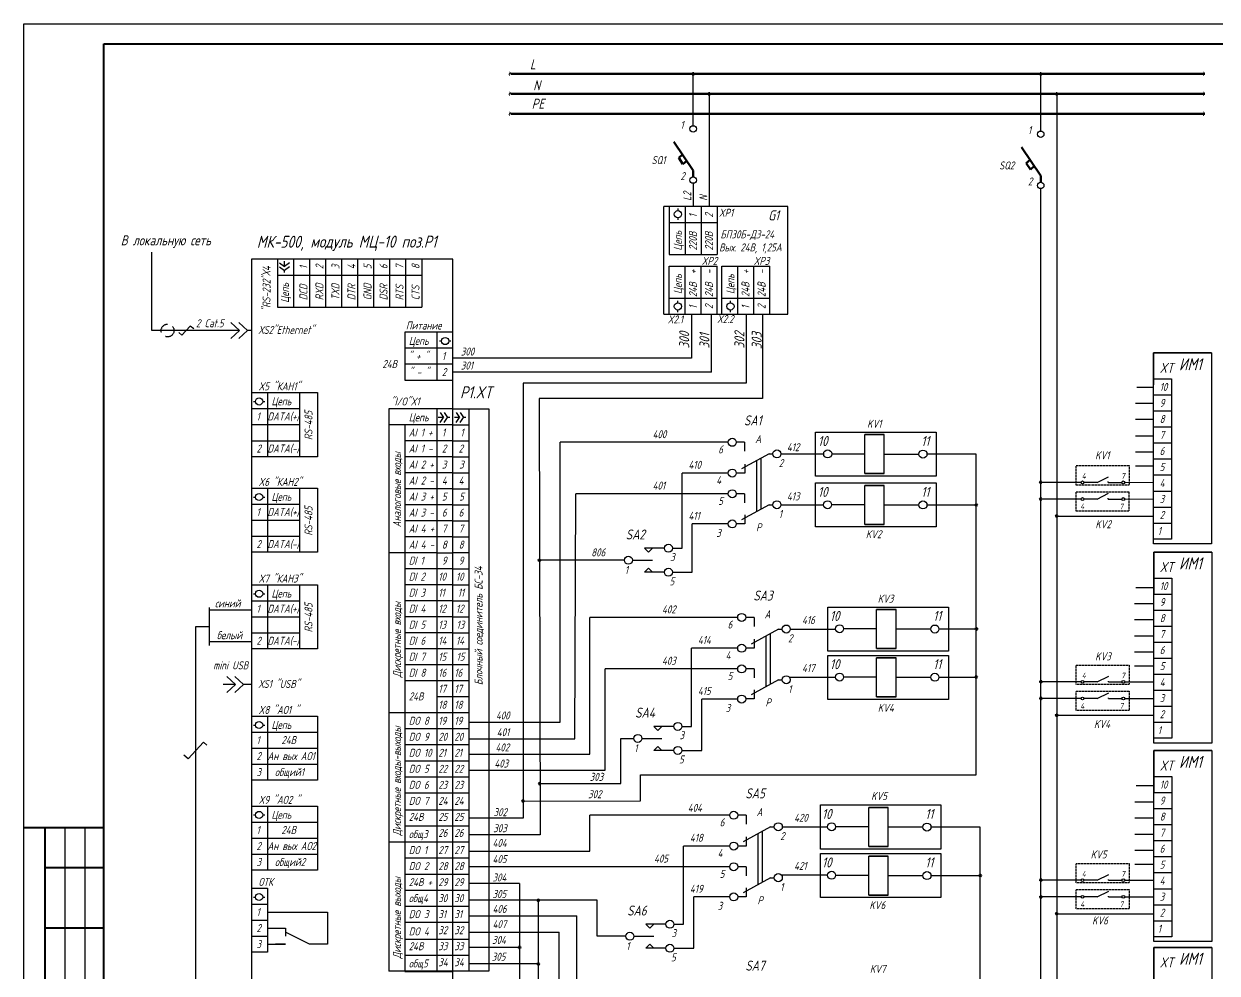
# Model space of a CAD drawing. Header units: millimetres. Extents: x 4645 to 5156, y -5120 to -4765.
# Drawn here: x 4644.9 to 4943, y -5001.6 to -4764.5 of the extents above; entities that cross this region are included whole.
import ezdxf

# ---------------------------------------------------------------- set-up
doc = ezdxf.new("R2010")
doc.units = ezdxf.units.MM
doc.linetypes.add('HIDDEN', pattern=[0.375, 0.25, -0.125])
doc.layers.add('MAIN', color=7, linetype='Continuous', lineweight=50)
doc.layers.add('АСУТП', color=7, linetype='Continuous')
doc.styles.add('GOST тип А', font='', dxfattribs={"oblique": 15})
doc.styles.get("Standard").update_dxf_attribs({"font": '', "oblique": 15})
doc.styles.add('АСУТП', font='', dxfattribs={"oblique": 15})
doc.styles.get('GOST тип А').set_extended_font_data('GOST type A')
doc.styles.get('Standard').set_extended_font_data('GOST type A')
doc.styles.get('АСУТП').set_extended_font_data('GOST type A')

msp = doc.modelspace()

# ---------------------------------------------------------------- linework, layer by layer
at = {"linetype": 'Continuous'}
for p, q in [((4644.89, -4764.53), (5156.14, -4764.53)), ((4644.89, -5120.29), (4644.89, -4764.53)), ((4812.07, -4789.96), (4812.07, -4777.01)), ((4816.07, -4782.01), (4816.07, -4810.17)), ((4902.89, -4782.01), (4902.89, -5035.96)), ((4898.9, -5031.64), (4898.89, -4805.69)), ((4927.12, -4855.39), (4922.87, -4855.39)), ((4773.61, -4858.1), (4773.82, -4967.13)), ((4927.12, -4859.39), (4922.56, -4859.39)), ((4927.12, -4863.39), (4922.56, -4863.39)), ((4859.8, -4867.11), (4854.93, -4867.11)), ((4922.56, -4867.39), (4927.12, -4867.39)), ((4854.93, -4871.98), (4846.67, -4871.97)), ((4859.8, -4871.97), (4868.49, -4871.97)), ((4922.56, -4871.39), (4927.12, -4871.39)), ((4922.56, -4874.89), (4927.12, -4874.89)), ((4919.86, -4879.05), (4927.1, -4879.01)), ((4859.8, -4879.82), (4854.92, -4879.82)), ((4854.92, -4884.69), (4846.66, -4884.68)), ((4859.8, -4884.68), (4868.48, -4884.68)), ((4902.89, -4887.46), (4927.1, -4887.46)), ((4794.9, -4898.49), (4773.61, -4898.49)), ((4926.87, -4905.39), (4922.62, -4905.39)), ((4926.87, -4909.39), (4922.31, -4909.39)), ((4862.77, -4910.79), (4857.9, -4910.79)), ((4926.87, -4913.39), (4922.31, -4913.39)), ((4836.33, -4915.68), (4847.65, -4915.68)), ((4857.9, -4915.67), (4849.64, -4915.66)), ((4862.77, -4915.66), (4871.46, -4915.66)), ((4922.31, -4917.39), (4926.87, -4917.39)), ((4862.77, -4922.85), (4857.9, -4922.85)), ((4922.31, -4921.39), (4926.87, -4921.39)), ((4922.31, -4924.89), (4926.87, -4924.89)), ((4836.33, -4927.68), (4847.64, -4927.68)), ((4857.9, -4927.73), (4849.64, -4927.72)), ((4862.77, -4927.72), (4871.46, -4927.72)), ((4919.89, -4928.87), (4927.12, -4928.84)), ((4902.89, -4937.21), (4927.12, -4937.21)), ((4927, -4954.89), (4922.75, -4954.89)), ((4927, -4958.89), (4922.44, -4958.89)), ((4860.8, -4960.26), (4855.92, -4960.26)), ((4927, -4962.89), (4922.44, -4962.89)), ((4834.34, -4965.09), (4845.66, -4965.09)), ((4855.92, -4965.13), (4847.66, -4965.12)), ((4860.8, -4965.12), (4869.48, -4965.12)), ((4922.44, -4966.89), (4927, -4966.89)), ((4922.44, -4970.89), (4927, -4970.89)), ((4860.8, -4972.38), (4855.92, -4972.38)), ((4922.44, -4974.39), (4927, -4974.39)), ((4834.34, -4977.09), (4845.67, -4977.09)), ((4855.92, -4977.25), (4847.66, -4977.24)), ((4860.8, -4977.24), (4869.48, -4977.24)), ((4919.89, -4978.42), (4927.12, -4978.38)), ((4902.89, -4986.79), (4927.12, -4986.79))]:
    msp.add_line(p, q, dxfattribs=at)
at = {"linetype": 'Continuous', "lineweight": 40}
for p, q in [((4664.89, -4769.53), (5151.14, -4769.53)), ((4664.89, -4893.03), (4664.89, -4769.53)), ((4664.88, -5115.3), (4664.89, -4889.53))]:
    msp.add_line(p, q, dxfattribs=at)
at = {"color": 7, "lineweight": -3}
for p, q in [((4898.89, -4791.29), (4898.89, -4777.22)), ((4812.07, -4804.36), (4812.07, -4810.17)), ((4882.8, -4872), (4870.48, -4872)), ((4882.8, -4952.13), (4882.8, -4872)), ((4908.95, -4879.05), (4898.89, -4879.05)), ((4915.75, -4879.06), (4915.75, -4878.87)), ((4870.48, -4884.7), (4882.8, -4884.7)), ((4908.95, -4883.21), (4898.89, -4883.21)), ((4915.75, -4883.22), (4915.75, -4883.03)), ((4873.44, -4915.64), (4882.83, -4915.64)), ((4873.45, -4927.68), (4882.76, -4927.68)), ((4908.97, -4928.87), (4898.92, -4928.87)), ((4915.78, -4928.88), (4915.78, -4928.69)), ((4908.97, -4933.03), (4898.92, -4933.03)), ((4915.78, -4933.04), (4915.78, -4932.85)), ((4793.97, -4954.3), (4793.97, -4943.04)), ((4798.93, -4958.56), (4798.93, -4952.13)), ((4798.93, -4952.13), (4882.8, -4952.13)), ((4773.97, -4954.3), (4793.97, -4954.3)), ((4769.58, -4958.65), (4798.93, -4958.56)), ((4883.79, -4965.15), (4871.48, -4965.15)), ((4883.79, -5049.64), (4883.79, -4965.15)), ((4871.47, -4977.26), (4883.79, -4977.26)), ((4908.98, -4978.42), (4898.92, -4978.42)), ((4915.78, -4978.43), (4915.78, -4978.24)), ((4788.12, -4983.45), (4773.4, -4983.45)), ((4788.12, -4992.42), (4788.12, -4983.45)), ((4908.98, -4982.58), (4898.92, -4982.58)), ((4915.78, -4982.59), (4915.78, -4982.4)), ((4795.26, -4992.42), (4788.12, -4992.42))]:
    msp.add_line(p, q, dxfattribs=at)
at = {"linetype": 'Continuous', "lineweight": 30}
for p, q in [((4835.76, -4810.17), (4804.72, -4810.17)), ((4804.72, -4837.01), (4804.72, -4810.17)), ((4835.76, -4837.01), (4835.76, -4810.17)), ((4804.72, -4837.01), (4835.76, -4837.01))]:
    msp.add_line(p, q, dxfattribs=at)
at = {"lineweight": 30, "ltscale": 0.5}
for p, q in [((4806.07, -4810.17), (4806.07, -4822.17)), ((4810.07, -4810.17), (4810.07, -4822.17)), ((4818.07, -4810.17), (4818.07, -4822.17)), ((4806.07, -4814.17), (4818.07, -4814.17)), ((4806.07, -4822.17), (4818.07, -4822.17)), ((4708.25, -4823.29), (4708.25, -4835.29)), ((4708.77, -4824.21), (4710.01, -4825.11)), ((4708.77, -4825.21), (4710.01, -4826.11)), ((4711.25, -4824.21), (4710.01, -4825.11)), ((4711.25, -4825.21), (4710.01, -4826.11)), ((4712.25, -4823.29), (4712.25, -4835.29)), ((4744.25, -4823.29), (4744.25, -4835.29)), ((4806.07, -4837.01), (4806.07, -4825.01)), ((4806.07, -4825.01), (4818.07, -4825.01)), ((4810.07, -4837.01), (4810.07, -4825.01)), ((4818.07, -4837.01), (4818.07, -4825.01)), ((4819.19, -4837.01), (4819.19, -4825.01)), ((4819.19, -4825.01), (4831.19, -4825.01)), ((4823.19, -4837.01), (4823.19, -4825.01)), ((4831.19, -4837.01), (4831.19, -4825.01)), ((4708.25, -4827.29), (4744.25, -4827.29)), ((4806.07, -4833.01), (4818.07, -4833.01)), ((4819.19, -4833.01), (4831.19, -4833.01)), ((4708.25, -4835.29), (4744.25, -4835.29)), ((4752.03, -4841.55), (4740.03, -4841.55)), ((4740.03, -4841.55), (4740.03, -4853.55)), ((4748.03, -4841.55), (4748.03, -4853.55)), ((4752.03, -4845.55), (4740.03, -4845.55)), ((4740.03, -4853.55), (4752.03, -4853.55)), ((4701.73, -4856.64), (4718.2, -4856.64)), ((4705.73, -4856.64), (4705.73, -4872.64)), ((4713.73, -4856.64), (4713.73, -4872.64)), ((4718.2, -4856.64), (4718.2, -4872.64)), ((4701.73, -4860.64), (4713.73, -4860.64)), ((4752.03, -4860.65), (4736.03, -4860.65)), ((4736.03, -4860.65), (4736.03, -5001.13)), ((4748.03, -4860.65), (4748.03, -5001.13)), ((4748.84, -4861.6), (4749.74, -4862.84)), ((4749.84, -4861.6), (4750.74, -4862.84)), ((4752.03, -4864.65), (4736.03, -4864.65)), ((4740.03, -4864.65), (4740.03, -5001.13)), ((4748.84, -4864.08), (4749.74, -4862.84)), ((4749.84, -4864.08), (4750.74, -4862.84)), ((4718.2, -4872.64), (4701.73, -4872.64)), ((4701.73, -4880.51), (4718.2, -4880.51)), ((4705.73, -4880.51), (4705.73, -4896.51)), ((4713.73, -4880.51), (4713.73, -4896.51)), ((4718.2, -4880.51), (4718.2, -4896.51)), ((4701.73, -4884.51), (4713.73, -4884.51)), ((4718.2, -4896.51), (4701.73, -4896.51)), ((4748.03, -4896.65), (4736.03, -4896.65)), ((4701.73, -4904.67), (4718.2, -4904.67)), ((4705.73, -4904.67), (4705.73, -4920.67)), ((4713.73, -4904.67), (4713.73, -4920.67)), ((4718.2, -4904.67), (4718.2, -4920.67)), ((4701.73, -4908.67), (4713.73, -4908.67)), ((4691.18, -4915.17), (4687.73, -4915.17)), ((4718.2, -4920.67), (4701.73, -4920.67)), ((4701.73, -4937.47), (4718.2, -4937.47)), ((4705.73, -4937.47), (4705.73, -4953.47)), ((4718.2, -4937.47), (4718.2, -4953.47)), ((4748.03, -4936.65), (4736.03, -4936.65)), ((4701.73, -4941.47), (4718.2, -4941.47)), ((4718.2, -4953.47), (4701.73, -4953.47)), ((4701.73, -4959.93), (4718.2, -4959.93)), ((4705.73, -4959.93), (4705.73, -4975.93)), ((4718.2, -4959.93), (4718.2, -4975.93)), ((4701.73, -4963.93), (4718.2, -4963.93)), ((4748.03, -4968.96), (4736.03, -4968.96)), ((4718.2, -4975.93), (4701.73, -4975.93)), ((4701.73, -4980.43), (4705.73, -4980.43)), ((4705.73, -4980.43), (4705.73, -4996.43)), ((4701.73, -4984.43), (4705.73, -4984.43)), ((4705.73, -4996.43), (4701.73, -4996.43)), ((4761.03, -5001.13), (4736.03, -5001.13))]:
    msp.add_line(p, q, dxfattribs=at)
at = {"lineweight": 30}
for p, q in [((4808.26, -4810.65), (4808.26, -4811.18)), ((4808.26, -4812.98), (4808.26, -4813.5)), ((4676.82, -4841.13), (4676.82, -4821.53)), ((4752.03, -4823.28), (4701.73, -4823.28)), ((4701.73, -4823.28), (4701.73, -5019.6)), ((4710.01, -4825.11), (4710.01, -4823.78)), ((4752.03, -5019.6), (4752.03, -4823.28)), ((4710.01, -4826.63), (4710.01, -4826.11)), ((4808.26, -4834.2), (4808.26, -4833.68)), ((4821.38, -4834.2), (4821.38, -4833.68)), ((4808.26, -4836.53), (4808.26, -4836)), ((4821.38, -4836.53), (4821.38, -4836)), ((4680.78, -4841.13), (4676.82, -4841.13)), ((4698.74, -4841.13), (4680.78, -4841.13)), ((4749.23, -4843.75), (4748.71, -4843.75)), ((4751.56, -4843.75), (4751.03, -4843.75)), ((4702.21, -4858.84), (4702.74, -4858.84)), ((4704.54, -4858.84), (4705.06, -4858.84)), ((4749.74, -4862.84), (4748.41, -4862.84)), ((4751.27, -4862.84), (4750.74, -4862.84)), ((4702.21, -4882.71), (4702.74, -4882.71)), ((4704.54, -4882.71), (4705.06, -4882.71)), ((4702.21, -4906.86), (4702.74, -4906.86)), ((4704.54, -4906.86), (4705.06, -4906.86)), ((4687.73, -4915.17), (4687.73, -5038.83)), ((4702.21, -4939.66), (4702.74, -4939.66)), ((4704.54, -4939.66), (4705.06, -4939.66)), ((4702.21, -4962.13), (4702.74, -4962.13)), ((4704.54, -4962.13), (4705.06, -4962.13)), ((4702.21, -4982.62), (4702.74, -4982.62)), ((4704.54, -4982.62), (4705.06, -4982.62))]:
    msp.add_line(p, q, dxfattribs=at)
at = {"ltscale": 0.5}
for p, q in [((4814.07, -4810.17), (4814.07, -4822.17)), ((4716.25, -4823.29), (4716.25, -4835.29)), ((4720.25, -4823.29), (4720.25, -4835.29)), ((4724.25, -4823.29), (4724.25, -4835.29)), ((4728.25, -4823.29), (4728.25, -4835.29)), ((4732.25, -4823.29), (4732.25, -4835.29)), ((4736.25, -4823.29), (4736.25, -4835.29)), ((4740.25, -4823.29), (4740.25, -4835.29)), ((4814.07, -4837.01), (4814.07, -4825.01)), ((4827.19, -4837.01), (4827.19, -4825.01)), ((4752.03, -4849.55), (4740.03, -4849.55)), ((4701.73, -4864.64), (4713.73, -4864.64)), ((4701.73, -4868.64), (4713.73, -4868.64)), ((4752.03, -4868.65), (4740.03, -4868.65)), ((4752.03, -4872.65), (4740.03, -4872.65)), ((4752.03, -4876.65), (4740.03, -4876.65)), ((4752.03, -4880.65), (4740.03, -4880.65)), ((4752.03, -4884.65), (4740.03, -4884.65)), ((4701.73, -4888.51), (4713.73, -4888.51)), ((4752.03, -4888.65), (4740.03, -4888.65)), ((4701.73, -4892.51), (4713.73, -4892.51)), ((4752.03, -4892.65), (4740.03, -4892.65)), ((4748.03, -4896.65), (4752.03, -4896.65)), ((4752.03, -4900.65), (4740.03, -4900.65)), ((4752.03, -4904.65), (4740.03, -4904.65)), ((4752.03, -4908.65), (4740.03, -4908.65)), ((4691.18, -4910.34), (4691.18, -4919.77)), ((4701.73, -4910.95), (4691.18, -4910.95)), ((4701.73, -4912.67), (4713.73, -4912.67)), ((4752.03, -4912.65), (4740.03, -4912.65)), ((4701.73, -4916.67), (4713.73, -4916.67)), ((4752.03, -4916.65), (4740.03, -4916.65)), ((4701.64, -4918.91), (4691.18, -4918.91)), ((4752.03, -4920.65), (4740.03, -4920.65)), ((4756.03, -4924.65), (4740.03, -4924.65)), ((4756.03, -4928.65), (4740.03, -4928.65)), ((4756.03, -4932.65), (4748.03, -4932.65)), ((4756.03, -4936.65), (4740.03, -4936.65)), ((4756.03, -4940.65), (4740.03, -4940.65)), ((4756.03, -4944.65), (4740.03, -4944.65)), ((4701.73, -4945.47), (4718.2, -4945.47)), ((4701.73, -4949.47), (4718.2, -4949.47)), ((4756.03, -4948.65), (4740.03, -4948.65)), ((4756.03, -4952.65), (4740.03, -4952.65)), ((4756.03, -4956.65), (4740.03, -4956.65)), ((4756.03, -4960.96), (4740.03, -4960.96)), ((4756.03, -4964.96), (4740.03, -4964.96)), ((4701.73, -4967.93), (4718.2, -4967.93)), ((4752.03, -4968.96), (4740.03, -4968.96)), ((4756.03, -4968.96), (4740.03, -4968.96)), ((4701.73, -4971.93), (4718.2, -4971.93)), ((4756.03, -4972.96), (4740.03, -4972.96)), ((4756.03, -4976.96), (4740.03, -4976.96)), ((4756.03, -4980.96), (4740.03, -4980.96)), ((4705.73, -4986.43), (4720.73, -4986.43)), ((4720.73, -4986.43), (4720.73, -4994.43)), ((4756.03, -4984.96), (4740.03, -4984.96)), ((4701.73, -4988.43), (4705.73, -4988.43)), ((4756.03, -4988.96), (4740.03, -4988.96)), ((4701.73, -4992.43), (4705.73, -4992.43)), ((4705.73, -4990.43), (4710.23, -4990.43)), ((4710.23, -4990.43), (4710.23, -4992.43)), ((4756.03, -4993.27), (4740.03, -4993.27)), ((4756.03, -4997.27), (4740.03, -4997.27)), ((4752.03, -5001.27), (4740.03, -5001.27))]:
    msp.add_line(p, q, dxfattribs=at)
for p, q in [((4825.32, -4837.01), (4825.32, -4854.29)), ((4829.42, -4837.01), (4829.42, -4858.1)), ((4686.4, -4840.04), (4684.35, -4842.3)), ((4687.34, -4840.7), (4686.4, -4840.04)), ((4684.35, -4842.3), (4683.62, -4841.64)), ((4701.89, -4841.14), (4700.69, -4841.14)), ((4770.93, -4848.05), (4752.03, -4848.05)), ((4811.68, -4848.05), (4752.03, -4848.05)), ((4816.66, -4851.54), (4752.03, -4851.54)), ((4773.61, -4854.29), (4769.58, -4854.29)), ((4769.58, -4854.29), (4769.58, -4962.93)), ((4825.32, -4854.29), (4773.61, -4854.29)), ((4829.42, -4858.1), (4773.61, -4858.1)), ((4778.81, -4938.96), (4778.81, -4869.05)), ((4833.99, -4871.93), (4844.67, -4871.93)), ((4782.52, -4943.13), (4782.76, -4881.91)), ((4919.86, -4883.22), (4927.1, -4883.2)), ((4786.25, -4946.94), (4786.25, -4912.79)), ((4790.11, -4950.96), (4790.11, -4925.65)), ((4697.72, -4929.55), (4694.65, -4929.55)), ((4701.89, -4929.56), (4699.66, -4929.56)), ((4919.89, -4933.04), (4927.12, -4933.02)), ((4756.03, -4938.96), (4778.81, -4938.96)), ((4689.73, -4943.95), (4685.89, -4948.09)), ((4689.73, -4943.95), (4690.62, -4944.7)), ((4756.03, -4943.13), (4782.52, -4943.13)), ((4793.97, -4943.04), (4797.25, -4943.04)), ((4685.89, -4948.09), (4684.85, -4947.21)), ((4756.03, -4946.94), (4777.5, -4946.94)), ((4777.5, -4946.94), (4786.25, -4946.94)), ((4756.03, -4950.96), (4786.9, -4950.96)), ((4786.9, -4950.96), (4790.11, -4950.96)), ((4769.58, -4962.93), (4756.03, -4962.93)), ((4786.25, -4971.13), (4786.25, -4962.21)), ((4773.82, -4967.13), (4756.03, -4967.13)), ((4756.14, -4971.13), (4786.25, -4971.13)), ((4768.69, -4979.25), (4756.03, -4979.25)), ((4773.4, -4983.45), (4756.03, -4983.45)), ((4919.89, -4982.59), (4927.12, -4982.57)), ((4756.14, -4987.36), (4777.6, -4987.36)), ((4777.6, -4987.36), (4782.97, -4987.36)), ((4782.97, -5005.23), (4782.97, -4987.36)), ((4756.14, -4991.37), (4778.57, -4991.37)), ((4778.57, -5018.09), (4778.57, -4991.37)), ((4768.69, -4995.22), (4756.03, -4995.22)), ((4773.4, -4999.33), (4756.03, -4999.33))]:
    msp.add_line(p, q)
at = {"lineweight": -3}
for p, q in [((4698.74, -4841.13), (4696.58, -4839.13)), ((4700.75, -4841.13), (4698.58, -4839.13)), ((4698.74, -4841.13), (4696.58, -4843.13)), ((4700.75, -4841.13), (4698.58, -4843.13)), ((4697.72, -4929.55), (4695.55, -4927.55)), ((4697.72, -4929.55), (4695.55, -4931.55)), ((4699.72, -4929.55), (4697.56, -4927.55)), ((4699.72, -4929.55), (4697.56, -4931.55))]:
    msp.add_line(p, q, dxfattribs=at)
at = {"color": 7, "linetype": 'Continuous'}
for p, q in [((4941.58, -4846.71), (4927.1, -4846.71)), ((4941.58, -4846.71), (4927.1, -4846.71)), ((4941.58, -4846.71), (4927.1, -4846.71)), ((4941.58, -4846.71), (4927.1, -4846.71)), ((4941.58, -4846.71), (4927.1, -4846.71)), ((4927.1, -4846.71), (4927.1, -4854.71)), ((4927.1, -4853.21), (4931.6, -4853.21)), ((4931.6, -4853.21), (4931.6, -4893.21)), ((4927.1, -4857.21), (4931.6, -4857.21)), ((4927.1, -4861.21), (4931.6, -4861.21)), ((4854.93, -4867.11), (4859.8, -4867.11)), ((4854.93, -4871.98), (4854.93, -4867.11)), ((4859.8, -4876.85), (4859.8, -4867.11)), ((4927.1, -4865.21), (4931.6, -4865.21)), ((4927.1, -4869.21), (4931.6, -4869.21)), ((4831.06, -4871.93), (4824.18, -4875.71)), ((4831.06, -4871.93), (4831.99, -4871.93)), ((4854.93, -4876.85), (4854.93, -4871.98)), ((4927.1, -4873.21), (4931.6, -4873.21)), ((4809.32, -4895.49), (4809.32, -4876.74)), ((4854.93, -4876.85), (4859.8, -4876.85)), ((4859.8, -4876.85), (4854.93, -4876.85)), ((4912.99, -4879.06), (4915.86, -4877.63)), ((4915.75, -4879.06), (4919.15, -4879.06)), ((4916.68, -4879.06), (4918.08, -4879.06)), ((4927.1, -4877.21), (4931.6, -4877.21)), ((4854.92, -4879.82), (4859.8, -4879.82)), ((4854.92, -4884.69), (4854.92, -4879.82)), ((4859.8, -4889.56), (4859.8, -4879.82)), ((4912.99, -4883.22), (4915.86, -4881.79)), ((4927.1, -4887.71), (4927.1, -4879.71)), ((4927.1, -4881.21), (4931.6, -4881.21)), ((4831.06, -4884.63), (4824.18, -4888.41)), ((4831.06, -4884.63), (4831.99, -4884.63)), ((4831.06, -4884.63), (4831.99, -4884.63)), ((4831.06, -4884.63), (4831.99, -4884.63)), ((4854.92, -4889.56), (4854.92, -4884.69)), ((4915.75, -4883.22), (4919.15, -4883.22)), ((4916.68, -4883.22), (4918.08, -4883.22)), ((4927.1, -4885.21), (4931.6, -4885.21)), ((4811.85, -4901.49), (4811.85, -4889.44)), ((4854.92, -4889.56), (4859.8, -4889.56)), ((4859.8, -4889.56), (4854.92, -4889.56)), ((4927.1, -4889.21), (4931.6, -4889.21)), ((4931.6, -4893.21), (4927.1, -4893.21)), ((4799.9, -4895.49), (4800.9, -4896.49)), ((4804.9, -4895.49), (4799.9, -4895.49)), ((4800.9, -4896.49), (4801.9, -4895.49)), ((4806.9, -4895.49), (4809.32, -4895.49)), ((4941.6, -4896.46), (4927.12, -4896.46)), ((4941.6, -4896.46), (4927.12, -4896.46)), ((4941.6, -4896.46), (4927.12, -4896.46)), ((4941.6, -4896.46), (4927.12, -4896.46)), ((4941.6, -4896.46), (4927.12, -4896.46)), ((4927.12, -4896.46), (4927.12, -4904.46)), ((4796.9, -4898.49), (4801.9, -4898.49)), ((4799.9, -4901.49), (4800.9, -4900.49)), ((4804.9, -4901.49), (4799.9, -4901.49)), ((4800.9, -4900.49), (4801.9, -4901.49)), ((4806.9, -4901.49), (4811.85, -4901.49)), ((4811.85, -4901.49), (4811.85, -4901.49)), ((4927.12, -4902.96), (4931.62, -4902.96)), ((4927.12, -4902.96), (4927.12, -4906.96)), ((4931.62, -4902.96), (4931.62, -4942.96)), ((4927.12, -4906.96), (4931.62, -4906.96)), ((4857.9, -4910.79), (4862.77, -4910.79)), ((4857.9, -4915.67), (4857.9, -4910.79)), ((4862.77, -4920.54), (4862.77, -4910.79)), ((4927.12, -4910.96), (4931.62, -4910.96)), ((4927.12, -4914.96), (4931.62, -4914.96)), ((4833.41, -4915.68), (4826.53, -4919.45)), ((4833.41, -4915.68), (4834.33, -4915.68)), ((4857.9, -4920.54), (4857.9, -4915.67)), ((4811.67, -4940), (4811.67, -4920.49)), ((4857.9, -4920.54), (4862.77, -4920.54)), ((4862.77, -4920.54), (4857.9, -4920.54)), ((4927.12, -4918.96), (4931.62, -4918.96)), ((4857.9, -4922.85), (4862.77, -4922.85)), ((4857.9, -4927.73), (4857.9, -4922.85)), ((4862.77, -4932.6), (4862.77, -4922.85)), ((4927.12, -4922.96), (4931.62, -4922.96)), ((4927.12, -4926.96), (4931.62, -4926.96)), ((4833.41, -4928.37), (4826.53, -4932.15)), ((4833.41, -4928.37), (4834.33, -4928.37)), ((4833.41, -4928.37), (4834.33, -4928.37)), ((4833.41, -4928.37), (4834.33, -4928.37)), ((4857.9, -4932.6), (4857.9, -4927.73)), ((4913.01, -4928.88), (4915.88, -4927.45)), ((4915.78, -4928.88), (4919.17, -4928.88)), ((4916.7, -4928.88), (4918.1, -4928.88)), ((4927.12, -4937.46), (4927.12, -4929.46)), ((4814.2, -4946), (4814.2, -4933.18)), ((4857.9, -4932.6), (4862.77, -4932.6)), ((4862.77, -4932.6), (4857.9, -4932.6)), ((4913.01, -4933.05), (4915.88, -4931.61)), ((4915.78, -4933.04), (4919.17, -4933.04)), ((4916.7, -4933.04), (4918.1, -4933.04)), ((4927.12, -4930.96), (4931.62, -4930.96)), ((4927.12, -4934.96), (4931.62, -4934.96)), ((4927.12, -4938.96), (4931.62, -4938.96)), ((4802.25, -4940), (4803.25, -4941)), ((4807.25, -4940), (4802.25, -4940)), ((4803.25, -4941), (4804.25, -4940)), ((4809.25, -4940), (4811.67, -4940)), ((4799.25, -4943), (4804.25, -4943)), ((4802.25, -4946), (4803.25, -4945)), ((4803.25, -4945), (4804.25, -4946)), ((4931.62, -4942.96), (4927.12, -4942.96)), ((4807.25, -4946), (4802.25, -4946)), ((4809.25, -4946), (4814.2, -4946)), ((4814.2, -4946), (4814.2, -4946)), ((4941.6, -4946.04), (4927.12, -4946.04)), ((4941.6, -4946.04), (4927.12, -4946.04)), ((4941.6, -4946.04), (4927.12, -4946.04)), ((4941.6, -4946.04), (4927.12, -4946.04)), ((4941.6, -4946.04), (4927.12, -4946.04)), ((4927.12, -4946.04), (4927.12, -4954.04)), ((4927.12, -4952.54), (4931.62, -4952.54)), ((4927.12, -4952.54), (4927.12, -4956.54)), ((4931.62, -4952.54), (4931.62, -4992.54)), ((4927.12, -4956.54), (4931.62, -4956.54)), ((4855.92, -4960.26), (4860.8, -4960.26)), ((4855.92, -4965.13), (4855.92, -4960.26)), ((4860.8, -4970.01), (4860.8, -4960.26)), ((4927.12, -4960.54), (4931.62, -4960.54)), ((4831.42, -4965.09), (4824.54, -4968.87)), ((4831.42, -4965.09), (4832.34, -4965.09)), ((4855.92, -4970.01), (4855.92, -4965.13)), ((4927.12, -4964.54), (4931.62, -4964.54)), ((4927.12, -4968.54), (4931.62, -4968.54)), ((4809.68, -4989.42), (4809.68, -4969.9)), ((4855.92, -4970.01), (4860.8, -4970.01)), ((4860.8, -4970.01), (4855.92, -4970.01)), ((4855.92, -4972.38), (4860.8, -4972.38)), ((4855.92, -4977.25), (4855.92, -4972.38)), ((4860.8, -4982.13), (4860.8, -4972.38)), ((4927.12, -4972.54), (4931.62, -4972.54)), ((4831.42, -4977.79), (4824.54, -4981.57)), ((4831.42, -4977.79), (4832.34, -4977.79)), ((4831.42, -4977.79), (4832.34, -4977.79)), ((4831.42, -4977.79), (4832.34, -4977.79)), ((4855.92, -4982.13), (4855.92, -4977.25)), ((4913.01, -4978.43), (4915.88, -4977)), ((4927.12, -4976.54), (4931.62, -4976.54)), ((4915.78, -4978.43), (4919.18, -4978.43)), ((4916.7, -4978.43), (4918.1, -4978.43)), ((4927.12, -4987.04), (4927.12, -4979.04)), ((4927.12, -4980.54), (4931.62, -4980.54)), ((4812.21, -4995.42), (4812.21, -4982.6)), ((4855.92, -4982.13), (4860.8, -4982.13)), ((4860.8, -4982.13), (4855.92, -4982.13)), ((4913.01, -4982.59), (4915.88, -4981.16)), ((4915.78, -4982.59), (4919.18, -4982.59)), ((4916.7, -4982.59), (4918.1, -4982.59)), ((4927.12, -4984.54), (4931.62, -4984.54)), ((4800.26, -4989.42), (4801.26, -4990.42)), ((4805.26, -4989.42), (4800.26, -4989.42)), ((4801.26, -4990.42), (4802.26, -4989.42)), ((4807.26, -4989.42), (4809.68, -4989.42)), ((4927.12, -4988.54), (4931.62, -4988.54)), ((4716.23, -4994.43), (4710.23, -4991.43)), ((4797.26, -4992.42), (4802.26, -4992.42)), ((4931.62, -4992.54), (4927.12, -4992.54)), ((4705.73, -4994.43), (4710.23, -4994.43)), ((4708.23, -4994.43), (4707.73, -4994.43)), ((4710.23, -4994.43), (4708.23, -4994.43)), ((4710.23, -4994.43), (4708.23, -4994.43)), ((4720.73, -4994.43), (4716.23, -4994.43)), ((4800.26, -4995.42), (4801.26, -4994.42)), ((4805.26, -4995.42), (4800.26, -4995.42)), ((4801.26, -4994.42), (4802.26, -4995.42)), ((4807.26, -4995.42), (4812.21, -4995.42)), ((4812.21, -4995.42), (4812.21, -4995.42)), ((4941.6, -4995.21), (4927.12, -4995.21)), ((4941.6, -4995.21), (4927.12, -4995.21)), ((4941.6, -4995.21), (4927.12, -4995.21)), ((4941.6, -4995.21), (4927.12, -4995.21)), ((4941.6, -4995.21), (4927.12, -4995.21)), ((4927.12, -4995.21), (4927.12, -5003.21))]:
    msp.add_line(p, q, dxfattribs=at)
at = {"color": 7, "linetype": 'Continuous', "lineweight": 30}
for p, q in [((4927.1, -4894.41), (4927.1, -4846.71)), ((4927.1, -4846.71), (4941.58, -4846.71)), ((4941.58, -4846.71), (4941.58, -4894.41)), ((4941.58, -4894.41), (4927.1, -4894.41)), ((4927.12, -4944.16), (4927.12, -4896.46)), ((4927.12, -4896.46), (4941.6, -4896.46)), ((4941.6, -4896.46), (4941.6, -4944.16)), ((4941.6, -4944.16), (4927.12, -4944.16)), ((4927.12, -4993.74), (4927.12, -4946.04)), ((4927.12, -4946.04), (4941.6, -4946.04)), ((4941.6, -4946.04), (4941.6, -4993.74)), ((4941.6, -4993.74), (4927.12, -4993.74)), ((4927.12, -5042.91), (4927.12, -4995.21)), ((4927.12, -4995.21), (4941.6, -4995.21)), ((4941.6, -4995.21), (4941.6, -5042.91))]:
    msp.add_line(p, q, dxfattribs=at)
at = {"color": 7}
for p, q in [((4820.84, -4869.05), (4778.81, -4869.05)), ((4824.93, -4869.04), (4822.84, -4869.04)), ((4824.93, -4869.04), (4824.93, -4871.29)), ((4828.94, -4873.1), (4828.94, -4885.8)), ((4824.98, -4874.47), (4824.98, -4876.72)), ((4827.9, -4873.67), (4827.9, -4886.37)), ((4820.84, -4876.74), (4809.32, -4876.74)), ((4824.98, -4876.72), (4822.84, -4876.72)), ((4820.84, -4881.91), (4782.76, -4881.91)), ((4824.93, -4881.9), (4822.84, -4881.9)), ((4824.93, -4881.9), (4824.93, -4884.15)), ((4833.99, -4884.63), (4844.63, -4884.63)), ((4824.98, -4887.16), (4824.98, -4889.41)), ((4820.84, -4889.44), (4811.85, -4889.44)), ((4824.98, -4889.41), (4822.84, -4889.41)), ((4823.19, -4912.79), (4786.25, -4912.79)), ((4827.28, -4912.78), (4825.19, -4912.78)), ((4827.28, -4912.78), (4827.28, -4915.03)), ((4827.32, -4918.21), (4827.32, -4920.46)), ((4830.24, -4917.41), (4830.24, -4930.11)), ((4831.28, -4916.84), (4831.28, -4929.54)), ((4823.19, -4920.49), (4811.67, -4920.49)), ((4827.32, -4920.46), (4825.19, -4920.46)), ((4823.19, -4925.65), (4790.11, -4925.65)), ((4827.28, -4925.64), (4825.19, -4925.64)), ((4827.28, -4925.64), (4827.28, -4927.89)), ((4823.19, -4933.18), (4814.2, -4933.18)), ((4827.32, -4933.16), (4825.19, -4933.16)), ((4827.32, -4930.91), (4827.32, -4933.16)), ((4821.2, -4962.21), (4786.25, -4962.21)), ((4825.29, -4962.2), (4823.2, -4962.2)), ((4825.29, -4962.2), (4825.29, -4964.45)), ((4825.33, -4967.63), (4825.33, -4969.88)), ((4828.25, -4966.83), (4828.25, -4979.53)), ((4829.29, -4966.26), (4829.29, -4978.96)), ((4821.2, -4969.9), (4809.68, -4969.9)), ((4825.33, -4969.88), (4823.2, -4969.88)), ((4821.2, -4975.07), (4756.03, -4975.07)), ((4825.29, -4975.06), (4823.2, -4975.06)), ((4825.29, -4975.06), (4825.29, -4977.31)), ((4825.33, -4980.32), (4825.33, -4982.57)), ((4821.2, -4982.6), (4812.21, -4982.6)), ((4825.33, -4982.57), (4823.2, -4982.57))]:
    msp.add_line(p, q, dxfattribs=at)
at = {"color": 7, "lineweight": -3}
for points in [[(4842.65, -4866.55), (4872.77, -4866.55), (4872.77, -4877.54), (4842.65, -4877.54)], [(4842.65, -4879.14), (4872.77, -4879.14), (4872.77, -4890.13), (4842.65, -4890.13)], [(4845.72, -4910.24), (4875.84, -4910.24), (4875.84, -4921.24), (4845.72, -4921.24)], [(4845.72, -4922.26), (4875.84, -4922.26), (4875.84, -4933.26), (4845.72, -4933.26)], [(4843.84, -4959.63), (4873.96, -4959.63), (4873.96, -4970.63), (4843.84, -4970.63)], [(4843.84, -4971.78), (4873.96, -4971.78), (4873.96, -4982.78), (4843.84, -4982.78)]]:
    msp.add_lwpolyline(points, close=True, dxfattribs=at)
at = {"color": 7, "linetype": 'HIDDEN', "lineweight": -3}
for points in [[(4907.72, -4874.87), (4920.95, -4874.87), (4920.95, -4879.72), (4907.72, -4879.72)], [(4907.71, -4881.39), (4920.94, -4881.39), (4920.94, -4886.24), (4907.71, -4886.24)], [(4907.74, -4924.69), (4920.97, -4924.69), (4920.97, -4929.54), (4907.74, -4929.54)], [(4907.73, -4931.21), (4920.96, -4931.21), (4920.96, -4936.06), (4907.73, -4936.06)], [(4907.75, -4974.24), (4920.98, -4974.24), (4920.98, -4979.09), (4907.75, -4979.09)], [(4907.73, -4980.76), (4920.96, -4980.76), (4920.96, -4985.61), (4907.73, -4985.61)]]:
    msp.add_lwpolyline(points, close=True, dxfattribs=at)
at = {"lineweight": 50, "ltscale": 0.5}
for centre in [(4812.07, -4777.01), (4898.89, -4777.01), (4816.07, -4782.01), (4902.89, -4782.01), (4898.91, -4879.04), (4882.81, -4884.71), (4898.9, -4883.21), (4902.89, -4887.46), (4773.67, -4898.49), (4882.84, -4915.65), (4882.77, -4927.68), (4898.93, -4928.86), (4898.92, -4933.03), (4902.89, -4937.21), (4773.76, -4954.31), (4769.58, -4958.65), (4883.81, -4977.27), (4898.93, -4978.41), (4773.4, -4983.45), (4898.92, -4982.58), (4902.89, -4986.79), (4768.69, -4995.22), (4773.4, -4999.33)]:
    msp.add_circle(centre, 0.208, dxfattribs=at)
at = {"linetype": 'Continuous', "lineweight": 30}
for centre in [(4808.26, -4812.08), (4808.26, -4835.1), (4821.38, -4835.1), (4750.13, -4843.75), (4703.64, -4858.84), (4703.64, -4882.71), (4703.64, -4906.86), (4703.64, -4939.66), (4703.64, -4962.13), (4703.64, -4982.62)]:
    msp.add_circle(centre, 0.9, dxfattribs=at)
at = {"linetype": 'HIDDEN', "ltscale": 12}
msp.add_circle((4680.78, -4841.13), 1.6, dxfattribs=at)
at = {"color": 7, "linetype": 'Continuous'}
for centre in [(4821.84, -4869.05), (4832.99, -4871.93), (4821.84, -4876.73), (4821.84, -4881.91), (4832.99, -4884.63), (4821.84, -4889.43), (4805.9, -4895.49), (4795.9, -4898.49), (4805.9, -4901.49), (4824.19, -4912.79), (4835.33, -4915.68), (4824.19, -4920.47), (4824.19, -4925.65), (4835.33, -4928.37), (4824.19, -4933.17), (4808.25, -4940), (4798.25, -4943), (4808.25, -4946), (4822.2, -4962.21), (4833.34, -4965.09), (4822.2, -4969.89), (4822.2, -4975.07), (4833.34, -4977.79), (4822.2, -4982.59), (4806.26, -4989.42), (4796.26, -4992.42), (4806.26, -4995.42)]:
    msp.add_circle(centre, 1, dxfattribs=at)
at = {"linetype": 'Continuous'}
for centre in [(4845.67, -4871.93), (4869.48, -4872), (4845.66, -4884.64), (4869.48, -4884.7), (4848.64, -4915.62), (4872.45, -4915.68), (4848.64, -4927.68), (4872.45, -4927.74), (4846.66, -4965.08), (4870.48, -4965.15), (4846.66, -4977.2), (4870.48, -4977.27)]:
    msp.add_circle(centre, 1, dxfattribs=at)
at = {"layer": 'MAIN', "color": 7, "linetype": 'Continuous', "lineweight": 50}
for p, q in [((4766.55, -4777.01), (4939.9, -4777.01)), ((4766.55, -4782.01), (4939.9, -4782.01)), ((4766.55, -4787.01), (4939.9, -4787.01)), ((4812.07, -4801.16), (4807.27, -4793.96)), ((4898.89, -4802.49), (4894.09, -4795.29)), ((4809.41, -4797.14), (4808.46, -4798)), ((4809.5, -4799.56), (4808.47, -4798)), ((4810.46, -4798.71), (4809.5, -4799.56)), ((4896.24, -4798.47), (4895.29, -4799.33)), ((4812.07, -4801.16), (4812.07, -4802.76)), ((4812.07, -4802.76), (4812.07, -4801.96)), ((4896.33, -4800.88), (4895.29, -4799.33)), ((4897.29, -4800.04), (4896.33, -4800.88)), ((4898.89, -4802.49), (4898.89, -4804.09)), ((4898.89, -4804.09), (4898.89, -4803.29))]:
    msp.add_line(p, q, dxfattribs=at)
at = {"layer": 'MAIN', "color": 7, "linetype": 'Continuous', "lineweight": -3}
for p, q in [((4812.07, -4776.6), (4812.07, -4776.6)), ((4898.89, -4776.6), (4898.89, -4776.6)), ((4816.07, -4781.6), (4816.07, -4781.6)), ((4902.89, -4781.6), (4902.89, -4781.6)), ((4811.68, -4837.01), (4811.68, -4848.05)), ((4816.66, -4851.54), (4816.66, -4837.01)), ((4898.91, -4878.63), (4898.91, -4878.63)), ((4902.89, -4887.06), (4902.89, -4887.06)), ((4898.93, -4928.45), (4898.93, -4928.45)), ((4902.89, -4936.8), (4902.89, -4936.8)), ((4768.69, -4979.25), (4768.69, -5070.61)), ((4898.93, -4978), (4898.93, -4978)), ((4773.4, -5070.61), (4773.4, -4983.45)), ((4902.89, -4986.38), (4902.89, -4986.38))]:
    msp.add_line(p, q, dxfattribs=at)
at = {"layer": 'MAIN', "color": 7, "linetype": 'Continuous', "lineweight": -2}
for p, q in [((4912.99, -4879.06), (4909.67, -4879.05)), ((4912.99, -4883.22), (4909.67, -4883.21)), ((4913.01, -4928.88), (4909.69, -4928.87)), ((4913.01, -4933.05), (4909.69, -4933.03)), ((4655.08, -4965.29), (4655.08, -5030.29)), ((4660.08, -4965.29), (4660.08, -5030.29)), ((4913.01, -4978.43), (4909.69, -4978.42)), ((4913.01, -4982.59), (4909.69, -4982.58))]:
    msp.add_line(p, q, dxfattribs=at)
at = {"layer": 'MAIN', "color": 7, "linetype": 'Continuous', "lineweight": 40}
for p, q in [((4644.88, -4965.29), (4664.88, -4965.29)), ((4650.08, -4965.29), (4650.08, -5030.29)), ((4650.08, -4975.29), (4664.88, -4975.29)), ((4650.08, -4990.29), (4664.88, -4990.29))]:
    msp.add_line(p, q, dxfattribs=at)
at = {"layer": 'MAIN', "color": 7, "linetype": 'Continuous', "lineweight": -2}
for centre in [(4812.07, -4790.76), (4898.89, -4792.09), (4812.07, -4803.56), (4898.89, -4804.89)]:
    msp.add_circle(centre, 0.8, dxfattribs=at)
at = {"layer": 'MAIN', "color": 7, "linetype": 'Continuous', "lineweight": -3}
for centre in [(4909.31, -4879.05), (4919.51, -4879.05), (4909.31, -4883.21), (4919.51, -4883.22), (4909.33, -4928.87), (4919.53, -4928.87), (4909.33, -4933.03), (4919.53, -4933.04), (4909.34, -4978.42), (4919.53, -4978.42), (4909.34, -4982.58), (4919.53, -4982.59)]:
    msp.add_circle(centre, 0.357, dxfattribs=at)
at = {"layer": 'АСУТП', "lineweight": 30, "ltscale": 0.5}
for p, q in [((4749.84, -4861.6), (4750.74, -4862.84)), ((4752.03, -4860.65), (4761.03, -4860.65)), ((4752.84, -4861.6), (4753.74, -4862.84)), ((4753.84, -4861.6), (4754.74, -4862.84)), ((4756.03, -4860.65), (4756.03, -5001.13)), ((4761.03, -4860.65), (4761.03, -5001.13)), ((4749.84, -4864.08), (4750.74, -4862.84)), ((4752.03, -4864.65), (4756.03, -4864.65)), ((4752.84, -4864.08), (4753.74, -4862.84)), ((4753.84, -4864.08), (4754.74, -4862.84))]:
    msp.add_line(p, q, dxfattribs=at)
at = {"layer": 'АСУТП', "lineweight": 30}
for p, q in [((4751.27, -4862.84), (4750.74, -4862.84)), ((4753.74, -4862.84), (4752.41, -4862.84)), ((4755.27, -4862.84), (4754.74, -4862.84))]:
    msp.add_line(p, q, dxfattribs=at)
at = {"layer": 'АСУТП', "ltscale": 0.5}
for p, q in [((4752.03, -4868.65), (4756.03, -4868.65)), ((4752.03, -4872.65), (4756.03, -4872.65)), ((4752.03, -4876.65), (4756.03, -4876.65)), ((4752.03, -4880.65), (4756.03, -4880.65)), ((4752.03, -4884.65), (4756.03, -4884.65)), ((4752.03, -4888.65), (4756.03, -4888.65)), ((4752.03, -4892.65), (4756.03, -4892.65)), ((4756.03, -4896.65), (4752.03, -4896.65)), ((4752.03, -4900.65), (4756.03, -4900.65)), ((4752.03, -4904.65), (4756.03, -4904.65)), ((4752.03, -4908.65), (4756.03, -4908.65)), ((4752.03, -4912.65), (4756.03, -4912.65)), ((4752.03, -4916.65), (4756.03, -4916.65)), ((4752.03, -4920.65), (4756.03, -4920.65))]:
    msp.add_line(p, q, dxfattribs=at)

# ---------------------------------------------------------------- texts
at = {"linetype": 'Continuous', "style": 'GOST тип А', "oblique": 15}
for s, height, p in [('L', 2.5, (4771.3, -4775.91)), ('N', 2.5, (4772.11, -4781.12)), ('РЕ', 2.5, (4771.74, -4785.71)), ('В локальную сеть', 2.5, (4669.09, -4819.85)), ('МК-500, ', 3, (4703.08, -4820.46)), ('модуль МЦ-10 поз.Р1', 3, (4716.45, -4820.42)), (' 2 Cat.5', 2, (4686.85, -4840.31)), ('ХS2"Ethernet"', 2, (4703.5, -4841.98)), ('Питание', 2, (4740.3, -4840.87)), ('Цепь', 2, (4741.03, -4844.71)), ('" + "', 2, (4740.9, -4848.5)), ('1', 2, (4749.3, -4848.5)), ('24В', 2, (4734.43, -4850.49)), ('ИМ1', 3, (4933.43, -4851.05)), ('" - "', 2, (4741.07, -4852.5)), ('2', 2, (4749.3, -4852.5)), ('X5 "КАН1"', 2, (4703.5, -4856.06)), ('Цепь', 2, (4706.73, -4859.8)), ('"I/O"X1', 2, (4736.57, -4859.85)), ('1', 2, (4702.99, -4863.59)), ('DATA(+)', 2, (4705.73, -4863.59)), ('Цепь', 2, (4741.03, -4863.81)), ('AI 1 +', 2, (4741.02, -4867.6)), ('10', 2.5, (4843.26, -4869.97)), ('11', 2.5, (4869.05, -4869.97)), ('2', 2, (4702.99, -4871.6)), ('DATA(-)', 2, (4705.73, -4871.6)), ('AI 1 -', 2, (4741.02, -4871.6)), ('2', 2, (4749.3, -4871.6)), ('AI 2 +', 2, (4741.02, -4875.6)), ('3', 2, (4749.3, -4875.6)), ('X6 "КАН2"', 2, (4703.5, -4879.93)), ('AI 2 -', 2, (4741.02, -4879.6)), ('4', 2, (4749.3, -4879.6)), ('4', 1.4, (4909.14, -4878.15)), ('7', 1.4, (4918.94, -4878.15)), ('Цепь', 2, (4706.73, -4883.67)), ('AI 3 +', 2, (4741.02, -4883.6)), ('5', 2, (4749.3, -4883.6)), ('10', 2.5, (4843.25, -4882.68)), ('11', 2.5, (4869.05, -4882.68)), ('1', 2, (4702.99, -4887.46)), ('DATA(+)', 2, (4705.73, -4887.46)), ('4', 1.4, (4908.73, -4885.77)), ('7', 1.4, (4918.53, -4885.77)), ('AI 3 -', 2, (4741.02, -4887.6)), ('6', 2, (4749.3, -4887.6)), ('AI 4 +', 2, (4741.02, -4891.6)), ('2', 2, (4702.99, -4895.47)), ('DATA(-)', 2, (4705.73, -4895.47)), ('AI 4 -', 2, (4741.02, -4895.6)), ('8', 2, (4749.3, -4895.6)), ('DI 1', 2, (4741.02, -4899.6)), ('9', 2, (4749.3, -4899.6)), ('ИМ1', 3, (4933.45, -4900.79)), ('X7 "КАН3"', 2, (4703.5, -4904.08)), ('DI 2', 2, (4741.02, -4903.6)), ('10', 2, (4748.4, -4903.6)), ('Цепь', 2, (4706.73, -4907.82)), ('DI 3', 2, (4741.02, -4907.6)), ('11', 2, (4748.4, -4907.6)), ('1', 2, (4702.99, -4911.62)), ('DATA(+)', 2, (4705.73, -4911.62)), ('DI 4', 2, (4741.02, -4911.6)), ('12', 2, (4748.4, -4911.6)), ('10', 2.5, (4846.23, -4913.66)), ('11', 2.5, (4872.02, -4913.66)), ('DI 5', 2, (4741.02, -4915.6)), ('13', 2, (4748.4, -4915.6)), ('416', 2, (4839.27, -4914.43)), ('2', 2, (4702.99, -4919.62)), ('DATA(-)', 2, (4705.73, -4919.62)), ('DI 6', 2, (4741.02, -4919.6)), ('14', 2, (4748.4, -4919.6)), ('mini USB', 2, (4692.17, -4925.76)), ('DI 7', 2, (4741.02, -4923.6)), ('15', 2, (4748.4, -4923.6)), ('10', 2.5, (4846.23, -4925.72)), ('11', 2.5, (4872.02, -4925.72)), ('DI 8', 2, (4741.02, -4927.6)), ('16', 2, (4748.4, -4927.6)), ('16', 2, (4752.4, -4927.6)), ('417', 2, (4839.27, -4926.43)), ('4', 1.4, (4909.16, -4927.98)), ('7', 1.4, (4918.96, -4927.98)), ('ХS1 "USB"', 2, (4703.5, -4930.4)), ('17', 2, (4748.4, -4931.6)), ('17', 2, (4752.4, -4931.6)), ('24В', 2, (4741.02, -4933.51)), ('X8 "АО1 "', 2, (4703.5, -4936.89)), ('18', 2, (4748.4, -4935.6)), ('18', 2, (4752.4, -4935.6)), ('4', 1.4, (4908.75, -4935.59)), ('7', 1.4, (4918.55, -4935.59)), ('Цепь', 2, (4706.73, -4940.63)), ('DO 8', 2, (4741.02, -4939.6)), ('19', 2, (4748.4, -4939.6)), ('19', 2, (4752.4, -4939.6)), ('DO 9', 2, (4741.02, -4943.6)), ('20', 2, (4748.4, -4943.6)), ('20', 2, (4752.4, -4943.6)), ('24В', 2, (4709.2, -4944.42)), ('2', 2, (4702.99, -4948.42)), ('Ан вых АО1', 2, (4705.73, -4948.42)), ('DO 10', 2, (4741.02, -4947.6)), ('21', 2, (4748.4, -4947.6)), ('21', 2, (4752.4, -4947.6)), ('ИМ1', 3, (4933.46, -4950.37)), ('3', 2, (4702.99, -4952.42)), ('общий1', 2, (4707.58, -4952.42)), ('DO 5', 2, (4741.02, -4951.6)), ('22', 2, (4748.4, -4951.6)), ('22', 2, (4752.4, -4951.6)), ('DO 6', 2, (4741.02, -4955.6)), ('23', 2, (4748.4, -4955.6)), ('23', 2, (4752.4, -4955.6)), ('X9 "АО2 "', 2, (4703.5, -4959.35)), ('DO 7', 2, (4741.02, -4959.6)), ('24', 2, (4748.4, -4959.6)), ('24', 2, (4752.4, -4959.6)), ('Цепь', 2, (4706.73, -4963.09)), ('24В ', 2, (4741.02, -4963.6)), ('25', 2, (4748.4, -4963.6)), ('25', 2, (4752.4, -4963.6)), ('420', 2, (4837.28, -4963.84)), ('10', 2.5, (4844.25, -4963.12)), ('11', 2.5, (4870.05, -4963.12)), ('1', 2, (4702.99, -4966.88)), ('24В', 2, (4709.2, -4966.88)), ('общ3', 2, (4741.02, -4967.91)), ('26', 2, (4748.4, -4967.6)), ('26', 2, (4752.4, -4967.6)), ('2', 2, (4702.99, -4970.88)), ('Ан вых АО2', 2, (4705.73, -4970.88)), ('DO 1', 2, (4741.02, -4971.91)), ('27', 2, (4748.4, -4971.91)), ('27', 2, (4752.4, -4971.91)), ('3', 2, (4702.99, -4974.88)), ('общий2', 2, (4707.58, -4974.88)), ('DO 2', 2, (4741.02, -4975.91)), ('28', 2, (4748.4, -4975.91)), ('28', 2, (4752.4, -4975.91)), ('421', 2, (4837.28, -4975.84)), ('10', 2.5, (4844.25, -4975.24)), ('11', 2.5, (4870.05, -4975.24)), ('ОТК', 2, (4703.5, -4979.84)), ('24В +', 2, (4741.02, -4979.91)), ('29', 2, (4748.4, -4979.91)), ('29', 2, (4752.4, -4979.91)), ('4', 1.4, (4909.16, -4977.52)), ('7', 1.4, (4918.96, -4977.52)), ('общ4', 2, (4741.02, -4983.91)), ('30', 2, (4748.4, -4983.91)), ('30', 2, (4752.4, -4983.91)), ('4', 1.4, (4908.75, -4985.14)), ('7', 1.4, (4918.55, -4985.14)), ('1', 2, (4702.99, -4987.38)), ('DO 3', 2, (4741.02, -4987.91)), ('31', 2, (4748.4, -4987.91)), ('31', 2, (4752.4, -4987.91)), ('2', 2, (4702.99, -4991.38)), ('DO 4', 2, (4741.02, -4992.22)), ('32', 2, (4748.4, -4991.91)), ('32', 2, (4752.4, -4991.91)), ('3', 2, (4702.99, -4995.38)), ('24В ', 2, (4741.02, -4995.91)), ('33', 2, (4748.4, -4995.91)), ('33', 2, (4752.4, -4995.91)), ('общ5', 2, (4741.02, -5000.22)), ('34', 2, (4748.4, -4999.91)), ('34', 2, (4752.4, -4999.91)), ('ИМ1', 3, (4933.46, -4999.54))]:
    msp.add_text(s, height=height, dxfattribs=at).set_placement(p)
at = {"color": 7, "linetype": 'Continuous', "style": 'GOST тип А', "oblique": 15}
for s, p in [('L2', (4811.58, -4808.75)), ('N', (4815.59, -4808.72))]:
    msp.add_text(s, height=2, rotation=90, dxfattribs=at).set_placement(p)
for s, height, p in [('XP1', 2, (4818.49, -4812.72)), ('БП30Б-Д3-24', 2, (4818.88, -4818.1)), ('XP2', 2, (4814.2, -4824.74)), ('XP3', 2, (4827.18, -4824.74)), ('XT', 2.5, (4928.6, -4851.71)), ('10', 2, (4928.6, -4856.21)), ('9', 2, (4928.6, -4860.21)), ('SA1', 2.5, (4824.75, -4864.83)), ('KV1', 2, (4855.52, -4865.42)), ('8', 2, (4928.6, -4864.21)), ('400', 2, (4801.94, -4868.03)), ('А', 2, (4827.55, -4869.25)), ('7', 2, (4928.6, -4868.21)), ('6', 2, (4818.34, -4871.82)), ('412', 2, (4835.47, -4871.26)), ('6', 2, (4928.6, -4872.21)), ('KV1', 2, (4912.48, -4873.28)), ('410', 2, (4810.89, -4875.67)), ('5', 2, (4928.6, -4876.21)), ('401', 2, (4801.94, -4880.86)), ('4', 2, (4817.84, -4879.5)), ('4', 2, (4928.6, -4880.21)), ('413', 2, (4835.47, -4883.54)), ('3', 2, (4928.6, -4884.21)), ('5', 2, (4818.34, -4884.68)), ('411', 2, (4810.89, -4888.41)), ('1', 2, (4833.44, -4887.95)), ('KV2', 2, (4912.54, -4890.51)), ('2', 2, (4928.6, -4888.21)), ('SA2', 2.5, (4795.22, -4893.32)), ('3', 2, (4817.84, -4892.67)), ('Р', 2, (4827.77, -4891.27)), ('KV2', 2, (4855.2, -4893)), ('1', 2, (4928.1, -4892.21)), ('3', 2, (4806.31, -4898.71)), ('1', 2, (4794.99, -4901.93)), ('XT', 2.5, (4928.62, -4901.46)), ('5', 2, (4806.17, -4904.76)), ('SA3', 2.5, (4827.09, -4908.57)), ('10', 2, (4928.62, -4905.96)), ('KV3', 2, (4858.18, -4909.09)), ('9', 2, (4928.62, -4909.96)), ('402', 2, (4804.29, -4911.78)), ('А', 2, (4829.9, -4912.99)), ('8', 2, (4928.62, -4913.96)), ('6', 2, (4820.68, -4915.56)), ('414', 2, (4813.24, -4919.42)), ('2', 2, (4835.79, -4918.99)), ('7', 2, (4928.62, -4917.96)), ('4', 2, (4820.18, -4923.24)), ('6', 2, (4928.62, -4921.96)), ('403', 2, (4804.29, -4924.6)), ('KV3', 2, (4912.49, -4923.52)), ('5', 2, (4928.62, -4925.96)), ('5', 2, (4820.68, -4928.42)), ('415', 2, (4813.24, -4932.15)), ('1', 2, (4835.79, -4931.69)), ('4', 2, (4928.62, -4929.96)), ('Р', 2, (4830.12, -4935.01)), ('3', 2, (4928.62, -4933.96)), ('SA4', 2.5, (4797.57, -4937.83)), ('3', 2, (4820.18, -4936.41)), ('KV4', 2, (4858.19, -4936.37)), ('2', 2, (4928.62, -4937.96)), ('400', 2, (4762.79, -4938.27)), ('KV4', 2, (4912.2, -4940.41)), ('401', 2, (4763.01, -4942.46)), ('3', 2, (4808.66, -4943.22)), ('1', 2, (4928.12, -4941.96)), ('402', 2, (4762.67, -4946.26)), ('1', 2, (4797.33, -4946.44)), ('5', 2, (4808.52, -4949.27)), ('403', 2, (4762.41, -4950.28)), ('XT', 2.5, (4928.62, -4951.04)), ('10', 2, (4928.62, -4955.54)), ('SA5', 2.5, (4825.1, -4957.99)), ('KV5', 2, (4856.53, -4958.4)), ('404', 2, (4810.72, -4961.34)), ('9', 2, (4928.62, -4959.54)), ('6', 2, (4818.69, -4964.98)), ('А', 2, (4827.91, -4962.41)), ('8', 2, (4928.62, -4963.54)), ('7', 2, (4928.62, -4967.54)), ('418', 2, (4811.25, -4968.83)), ('2', 2, (4833.8, -4968.41)), ('4', 2, (4818.19, -4972.66)), ('KV5', 2, (4911.37, -4972.99)), ('6', 2, (4928.62, -4971.54)), ('405', 2, (4802.3, -4974.02)), ('5', 2, (4928.62, -4975.54)), ('5', 2, (4818.69, -4977.84)), ('4', 2, (4928.62, -4979.54)), ('419', 2, (4811.25, -4981.57)), ('1', 2, (4833.8, -4981.11)), ('3', 2, (4818.19, -4985.83)), ('Р', 2, (4828.13, -4984.43)), ('KV6', 2, (4856.09, -4985.66)), ('3', 2, (4928.62, -4983.54)), ('SA6', 2.5, (4795.57, -4987.25)), ('2', 2, (4928.62, -4987.54)), ('KV6', 2, (4911.73, -4989.48)), ('1', 2, (4928.12, -4991.54)), ('3', 2, (4806.67, -4992.64)), ('1', 2, (4795.34, -4995.86)), ('5', 2, (4806.53, -4998.69)), ('SA7', 2.5, (4825.1, -5001.01)), ('XT', 2.5, (4928.62, -5000.21)), ('KV7', 2, (4856.21, -5001.57))]:
    msp.add_text(s, height=height, dxfattribs=at).set_placement(p)
at = {"linetype": 'Continuous', "style": 'GOST тип А', "oblique": 15}
for s, p in [('1', (4813.02, -4812.91)), ('2', (4817.02, -4812.91)), ('Цепь', (4809.23, -4821.18)), ('220В', (4813.02, -4821.12)), ('220В', (4817.02, -4821.12)), ('"RS-232"Х4', (4706.5, -4836.41)), ('1', (4715.72, -4825.81)), ('2', (4719.72, -4825.81)), ('3', (4723.72, -4825.81)), ('4', (4727.72, -4825.81)), ('5', (4731.72, -4825.81)), ('6', (4735.72, -4825.81)), ('7', (4739.72, -4825.81)), ('8', (4743.72, -4825.81)), ('24В  +', (4813.02, -4832.76)), ('24В  -', (4817.02, -4832.76)), ('24В  +', (4826.14, -4832.76)), ('24В  -', (4830.14, -4832.76)), ('Цепь', (4809.23, -4832.01)), ('Цепь', (4822.35, -4832.01)), ('DCD', (4715.72, -4833.58)), ('RXD', (4719.72, -4833.58)), ('TXD', (4723.72, -4833.58)), ('DTR', (4727.72, -4833.58)), ('GND', (4731.72, -4833.58)), ('DSR', (4735.72, -4833.58)), ('RTS', (4739.72, -4833.58)), ('CTS', (4743.72, -4833.58)), ('1', (4813.02, -4835.75)), ('2', (4817.02, -4835.75)), ('1', (4826.14, -4835.75)), ('2', (4830.14, -4835.75)), ('RS-485', (4716.98, -4868.51)), ('Аналоговые входы', (4739.09, -4890.28)), ('RS-485', (4716.98, -4892.38)), ('RS-485', (4716.98, -4916.53)), ('Дискретные входы', (4739.09, -4927.76)), ('Дискретные входы-выходы', (4739.09, -4967.34)), ('Дискретные выходы', (4739.09, -4998.02))]:
    msp.add_text(s, height=2, rotation=90, dxfattribs=at).set_placement(p)
at = {"linetype": 'Continuous', "oblique": 15}
msp.add_text('Цепь', height=2, rotation=90, dxfattribs=at).set_placement((4711.08, -4834.2))
for s, p in [('1', (4749.3, -4867.6)), ('7', (4749.3, -4891.6)), ('1', (4702.99, -4944.42))]:
    msp.add_text(s, height=2, dxfattribs=at).set_placement(p)
at = {"color": 7, "linetype": 'Continuous', "oblique": 15}
msp.add_text('2', height=2, dxfattribs=at).set_placement((4833.44, -4875.25))
at = {"layer": 'MAIN', "color": 7, "linetype": 'Continuous', "lineweight": -3, "style": 'GOST тип А', "oblique": 15}
for s, p in [('~', (4767.55, -4778.01)), ('~', (4940.9, -4778.01)), ('~', (4767.55, -4783.01)), ('~', (4940.9, -4783.01)), ('~', (4767.55, -4788.01)), ('~', (4940.9, -4788.01)), ('300', (4811.08, -4845.62)), ('301', (4816.14, -4845.62)), ('302', (4824.87, -4845.59)), ('303', (4829.19, -4845.78))]:
    msp.add_text(s, height=2.5, rotation=90, dxfattribs=at).set_placement(p)
for s, height, p in [('1', 2, (4808.87, -4790.76)), ('1', 2, (4895.69, -4792.09)), ('SQ1', 2, (4801.67, -4799.56)), ('SQ2', 2, (4888.49, -4800.89)), ('2', 2, (4808.87, -4803.56)), ('2', 2, (4895.69, -4804.89)), ('G1', 2.5, (4830.81, -4813.6)), ('Вых. 24В, 1,25А', 2, (4818.56, -4821.37)), ('X2.1', 2, (4805.7, -4839.35)), ('X2.2', 2, (4818.02, -4839.26)), ('300', 2, (4754.02, -4847.38)), ('301', 2, (4754.02, -4850.88)), ('806', 2, (4786.62, -4897.54)), ('синий ', 2, (4692.61, -4910.28)), ('белый', 2, (4693.07, -4918.23)), ('303', 2, (4786.22, -4953.61)), ('302', 2, (4785.82, -4957.95)), ('302', 2, (4762.2, -4962.43)), ('303', 2, (4762.12, -4966.44)), ('404', 2, (4761.95, -4970.12)), ('405', 2, (4761.95, -4974.16)), ('304', 2, (4761.95, -4978.74)), ('305', 2, (4761.95, -4982.86)), ('406', 2, (4761.95, -4986.59)), ('407', 2, (4761.95, -4990.41)), ('304', 2, (4761.83, -4994.34)), ('305', 2, (4761.75, -4998.54))]:
    msp.add_text(s, height=height, dxfattribs=at).set_placement(p)
at = {"layer": 'АСУТП', "linetype": 'Continuous', "style": 'АСУТП', "oblique": 15}
for s, height, p in [('Р1.XT', 3, (4753.84, -4858.05)), ('1', 2, (4749.3, -4867.6)), ('1', 2, (4753.91, -4867.6)), ('2', 2, (4753.47, -4871.6)), ('3', 2, (4753.63, -4875.6)), ('4', 2, (4753.48, -4879.6)), ('5', 2, (4753.63, -4883.6)), ('6', 2, (4753.49, -4887.6)), ('7', 2, (4749.3, -4891.6)), ('7', 2, (4753.48, -4891.6)), ('8', 2, (4753.49, -4895.6)), ('9', 2, (4753.49, -4899.6)), ('10', 2, (4752.81, -4903.6)), ('11', 2, (4753.24, -4907.6)), ('12', 2, (4752.8, -4911.6)), ('13', 2, (4752.95, -4915.6)), ('14', 2, (4752.81, -4919.6)), ('15', 2, (4752.95, -4923.6))]:
    msp.add_text(s, height=height, dxfattribs=at).set_placement(p)
msp.add_text('Блочный соединитель БС-34', height=2, rotation=90, dxfattribs=at).set_placement((4759.46, -4929.71))

doc.saveas('drawing.dxf')
